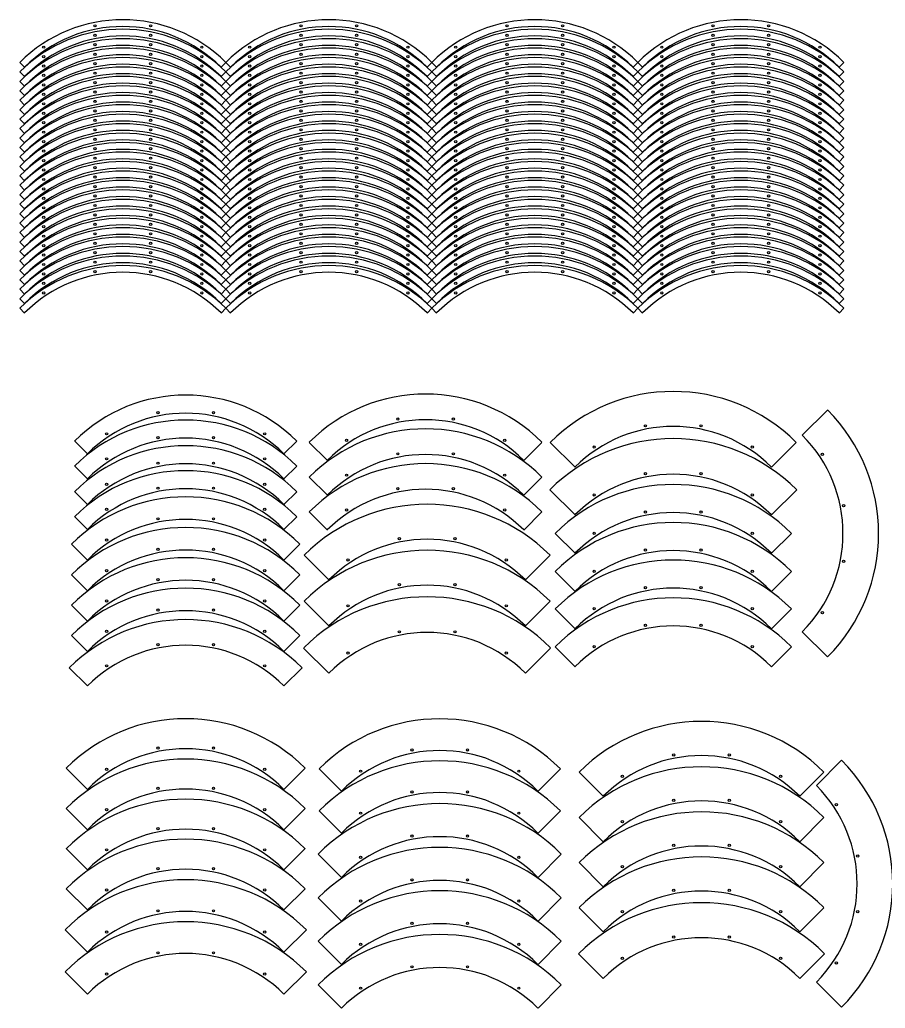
# Model space of a CAD drawing. Header units: millimetres. Extents: x -5261 to 3889, y -3405 to 1689.
# Drawn here: x -1167 to -8, y -1418 to -95 of the extents above; entities that cross this region are included whole.
import ezdxf

# ---------------------------------------------------------------- set-up
doc = ezdxf.new("R2010")
doc.units = ezdxf.units.MM
doc.layers.add('Capa1', color=7, linetype='Continuous')
doc.layers.add('Predeterminado', color=7, linetype='Continuous')

msp = doc.modelspace()

# ---------------------------------------------------------------- linework, layer by layer
at = {"layer": 'Capa1', "color": 7, "linetype": 'Continuous'}
for p, q in [((-1160.2, -158.3), (-1166.6, -151.9)), ((-897.2, -158.3), (-890.8, -151.9)), ((-884.5, -158.3), (-890.8, -151.9)), ((-621.4, -158.3), (-615.1, -151.9)), ((-608.7, -158.3), (-615.1, -151.9)), ((-345.6, -158.3), (-339.3, -151.9)), ((-332.9, -158.3), (-339.3, -151.9)), ((-69.9, -158.3), (-63.5, -151.9)), ((-1160.2, -170.9), (-1166.6, -164.5)), ((-897.2, -170.9), (-890.8, -164.5)), ((-884.5, -170.9), (-890.8, -164.5)), ((-621.4, -170.9), (-615.1, -164.5)), ((-608.7, -170.9), (-615.1, -164.5)), ((-345.6, -170.9), (-339.3, -164.5)), ((-332.9, -170.9), (-339.3, -164.5)), ((-69.9, -170.9), (-63.5, -164.5)), ((-1160.2, -183.6), (-1166.6, -177.2)), ((-897.2, -183.6), (-890.8, -177.2)), ((-884.5, -183.6), (-890.8, -177.2)), ((-621.4, -183.6), (-615.1, -177.2)), ((-608.7, -183.6), (-615.1, -177.2)), ((-345.6, -183.6), (-339.3, -177.2)), ((-332.9, -183.6), (-339.3, -177.2)), ((-69.9, -183.6), (-63.5, -177.2)), ((-1160.2, -196.2), (-1166.6, -189.8)), ((-897.2, -196.2), (-890.8, -189.8)), ((-884.5, -196.2), (-890.8, -189.8)), ((-621.4, -196.2), (-615.1, -189.8)), ((-608.7, -196.2), (-615.1, -189.8)), ((-345.6, -196.2), (-339.3, -189.8)), ((-332.9, -196.2), (-339.3, -189.8)), ((-69.9, -196.2), (-63.5, -189.8)), ((-1160.2, -208.9), (-1166.6, -202.5)), ((-897.2, -208.9), (-890.8, -202.5)), ((-884.5, -208.9), (-890.8, -202.5)), ((-621.4, -208.9), (-615.1, -202.5)), ((-608.7, -208.9), (-615.1, -202.5)), ((-345.6, -208.9), (-339.3, -202.5)), ((-332.9, -208.9), (-339.3, -202.5)), ((-69.9, -208.9), (-63.5, -202.5)), ((-1160.2, -221.5), (-1166.6, -215.1)), ((-897.2, -221.5), (-890.8, -215.1)), ((-884.5, -221.5), (-890.8, -215.1)), ((-621.4, -221.5), (-615.1, -215.1)), ((-608.7, -221.5), (-615.1, -215.1)), ((-345.6, -221.5), (-339.3, -215.1)), ((-332.9, -221.5), (-339.3, -215.1)), ((-69.9, -221.5), (-63.5, -215.1)), ((-1160.2, -234.2), (-1166.6, -227.8)), ((-897.2, -234.2), (-890.8, -227.8)), ((-884.5, -234.2), (-890.8, -227.8)), ((-621.4, -234.2), (-615.1, -227.8)), ((-608.7, -234.2), (-615.1, -227.8)), ((-345.6, -234.2), (-339.3, -227.8)), ((-332.9, -234.2), (-339.3, -227.8)), ((-69.9, -234.2), (-63.5, -227.8)), ((-1160.2, -246.8), (-1166.6, -240.4)), ((-897.2, -246.8), (-890.8, -240.4)), ((-884.5, -246.8), (-890.8, -240.4)), ((-621.4, -246.8), (-615.1, -240.4)), ((-608.7, -246.8), (-615.1, -240.4)), ((-345.6, -246.8), (-339.3, -240.4)), ((-332.9, -246.8), (-339.3, -240.4)), ((-69.9, -246.8), (-63.5, -240.4)), ((-1160.2, -259.5), (-1166.6, -253.1)), ((-897.2, -259.5), (-890.8, -253.1)), ((-884.5, -259.5), (-890.8, -253.1)), ((-621.4, -259.5), (-615.1, -253.1)), ((-608.7, -259.5), (-615.1, -253.1)), ((-345.6, -259.5), (-339.3, -253.1)), ((-332.9, -259.5), (-339.3, -253.1)), ((-69.9, -259.5), (-63.5, -253.1)), ((-1160.2, -272.1), (-1166.6, -265.7)), ((-897.2, -272.1), (-890.8, -265.7)), ((-884.5, -272.1), (-890.8, -265.7)), ((-621.4, -272.1), (-615.1, -265.7)), ((-608.7, -272.1), (-615.1, -265.7)), ((-345.6, -272.1), (-339.3, -265.7)), ((-332.9, -272.1), (-339.3, -265.7)), ((-69.9, -272.1), (-63.5, -265.7)), ((-1160.2, -284.8), (-1166.6, -278.4)), ((-897.2, -284.8), (-890.8, -278.4)), ((-884.5, -284.8), (-890.8, -278.4)), ((-621.4, -284.8), (-615.1, -278.4)), ((-608.7, -284.8), (-615.1, -278.4)), ((-345.6, -284.8), (-339.3, -278.4)), ((-332.9, -284.8), (-339.3, -278.4)), ((-69.9, -284.8), (-63.5, -278.4)), ((-1160.2, -297.4), (-1166.6, -291)), ((-1160.2, -310.1), (-1166.6, -303.7)), ((-897.2, -297.4), (-890.8, -291)), ((-897.2, -310.1), (-890.8, -303.7)), ((-884.5, -297.4), (-890.8, -291)), ((-884.5, -310.1), (-890.8, -303.7)), ((-621.4, -297.4), (-615.1, -291)), ((-621.4, -310.1), (-615.1, -303.7)), ((-608.7, -297.4), (-615.1, -291)), ((-608.7, -310.1), (-615.1, -303.7)), ((-345.6, -297.4), (-339.3, -291)), ((-345.6, -310.1), (-339.3, -303.7)), ((-332.9, -297.4), (-339.3, -291)), ((-332.9, -310.1), (-339.3, -303.7)), ((-69.9, -297.4), (-63.5, -291)), ((-69.9, -310.1), (-63.5, -303.7)), ((-1160.2, -322.7), (-1166.6, -316.3)), ((-897.2, -322.7), (-890.8, -316.3)), ((-884.5, -322.7), (-890.8, -316.3)), ((-621.4, -322.7), (-615.1, -316.3)), ((-608.7, -322.7), (-615.1, -316.3)), ((-345.6, -322.7), (-339.3, -316.3)), ((-332.9, -322.7), (-339.3, -316.3)), ((-69.9, -322.7), (-63.5, -316.3)), ((-1160.2, -335.4), (-1166.6, -329)), ((-897.2, -335.4), (-890.8, -329)), ((-884.5, -335.4), (-890.8, -329)), ((-621.4, -335.4), (-615.1, -329)), ((-608.7, -335.4), (-615.1, -329)), ((-345.6, -335.4), (-339.3, -329)), ((-332.9, -335.4), (-339.3, -329)), ((-69.9, -335.4), (-63.5, -329)), ((-1160.2, -348), (-1166.6, -341.6)), ((-897.2, -348), (-890.8, -341.6)), ((-884.5, -348), (-890.8, -341.6)), ((-621.4, -348), (-615.1, -341.6)), ((-608.7, -348), (-615.1, -341.6)), ((-345.6, -348), (-339.3, -341.6)), ((-332.9, -348), (-339.3, -341.6)), ((-69.9, -348), (-63.5, -341.6)), ((-1160.2, -360.7), (-1166.6, -354.3)), ((-897.2, -360.7), (-890.8, -354.3)), ((-884.5, -360.7), (-890.8, -354.3)), ((-621.4, -360.7), (-615.1, -354.3)), ((-608.7, -360.7), (-615.1, -354.3)), ((-345.6, -360.7), (-339.3, -354.3)), ((-332.9, -360.7), (-339.3, -354.3)), ((-69.9, -360.7), (-63.5, -354.3)), ((-1160.2, -373.3), (-1166.6, -366.9)), ((-897.2, -373.3), (-890.8, -366.9)), ((-884.5, -373.3), (-890.8, -366.9)), ((-621.4, -373.3), (-615.1, -366.9)), ((-608.7, -373.3), (-615.1, -366.9)), ((-345.6, -373.3), (-339.3, -366.9)), ((-332.9, -373.3), (-339.3, -366.9)), ((-69.9, -373.3), (-63.5, -366.9)), ((-1160.2, -386), (-1166.6, -379.6)), ((-897.2, -386), (-890.8, -379.6)), ((-884.5, -386), (-890.8, -379.6)), ((-621.4, -386), (-615.1, -379.6)), ((-608.7, -386), (-615.1, -379.6)), ((-345.6, -386), (-339.3, -379.6)), ((-332.9, -386), (-339.3, -379.6)), ((-69.9, -386), (-63.5, -379.6)), ((-1160.2, -398.6), (-1166.6, -392.2)), ((-897.2, -398.6), (-890.8, -392.2)), ((-884.5, -398.6), (-890.8, -392.2)), ((-621.4, -398.6), (-615.1, -392.2)), ((-608.7, -398.6), (-615.1, -392.2)), ((-345.6, -398.6), (-339.3, -392.2)), ((-332.9, -398.6), (-339.3, -392.2)), ((-69.9, -398.6), (-63.5, -392.2)), ((-1160.2, -411.3), (-1166.6, -404.9)), ((-897.2, -411.3), (-890.8, -404.9)), ((-884.5, -411.3), (-890.8, -404.9)), ((-621.4, -411.3), (-615.1, -404.9)), ((-608.7, -411.3), (-615.1, -404.9)), ((-345.6, -411.3), (-339.3, -404.9)), ((-332.9, -411.3), (-339.3, -404.9)), ((-69.9, -411.3), (-63.5, -404.9)), ((-1160.2, -423.9), (-1166.6, -417.5)), ((-897.2, -423.9), (-890.8, -417.5)), ((-884.5, -423.9), (-890.8, -417.5)), ((-621.4, -423.9), (-615.1, -417.5)), ((-608.7, -423.9), (-615.1, -417.5)), ((-345.6, -423.9), (-339.3, -417.5)), ((-332.9, -423.9), (-339.3, -417.5)), ((-69.9, -423.9), (-63.5, -417.5)), ((-1160.2, -436.6), (-1166.6, -430.2)), ((-897.2, -436.6), (-890.8, -430.2)), ((-884.5, -436.6), (-890.8, -430.2)), ((-621.4, -436.6), (-615.1, -430.2)), ((-608.7, -436.6), (-615.1, -430.2)), ((-345.6, -436.6), (-339.3, -430.2)), ((-332.9, -436.6), (-339.3, -430.2)), ((-69.9, -436.6), (-63.5, -430.2)), ((-1160.2, -449.2), (-1166.6, -442.8)), ((-897.2, -449.2), (-890.8, -442.8)), ((-884.5, -449.2), (-890.8, -442.8)), ((-621.4, -449.2), (-615.1, -442.8)), ((-608.7, -449.2), (-615.1, -442.8)), ((-345.6, -449.2), (-339.3, -442.8)), ((-332.9, -449.2), (-339.3, -442.8)), ((-69.9, -449.2), (-63.5, -442.8)), ((-1160.2, -461.9), (-1166.6, -455.5)), ((-897.2, -461.9), (-890.8, -455.5)), ((-884.5, -461.9), (-890.8, -455.5)), ((-621.4, -461.9), (-615.1, -455.5)), ((-608.7, -461.9), (-615.1, -455.5)), ((-345.6, -461.9), (-339.3, -455.5)), ((-332.9, -461.9), (-339.3, -455.5)), ((-69.9, -461.9), (-63.5, -455.5)), ((-1160.2, -474.5), (-1166.6, -468.1)), ((-897.2, -474.5), (-890.8, -468.1)), ((-884.5, -474.5), (-890.8, -468.1)), ((-621.4, -474.5), (-615.1, -468.1)), ((-608.7, -474.5), (-615.1, -468.1)), ((-345.6, -474.5), (-339.3, -468.1)), ((-332.9, -474.5), (-339.3, -468.1)), ((-69.9, -474.5), (-63.5, -468.1)), ((-1160.2, -487.2), (-1166.6, -480.8)), ((-897.2, -487.2), (-890.8, -480.8)), ((-884.5, -487.2), (-890.8, -480.8)), ((-621.4, -487.2), (-615.1, -480.8)), ((-608.7, -487.2), (-615.1, -480.8)), ((-345.6, -487.2), (-339.3, -480.8)), ((-332.9, -487.2), (-339.3, -480.8)), ((-69.9, -487.2), (-63.5, -480.8)), ((-119.2, -650.7), (-85.4, -617)), ((-1076, -675.8), (-1093.1, -658.7)), ((-813, -675.8), (-795.9, -658.7)), ((-754.9, -684.5), (-779.1, -660.3)), ((-491.8, -684.5), (-467.6, -660.3)), ((-423.4, -693.5), (-456.5, -660.4)), ((-160.4, -693.5), (-127.3, -660.4)), ((-1076, -709.2), (-1093.1, -692.1)), ((-813, -709.2), (-795.9, -692.1)), ((-754.9, -731.1), (-779.1, -706.8)), ((-491.8, -731.1), (-467.6, -706.8)), ((-1076, -743.5), (-1093.1, -726.3)), ((-813, -743.5), (-795.9, -726.3)), ((-423.4, -757.5), (-457.2, -723.8)), ((-160.4, -757.5), (-126.6, -723.8)), ((-754.9, -777.6), (-779.1, -753.3)), ((-491.8, -777.6), (-467.6, -753.3)), ((-1076, -776.9), (-1093.1, -759.8)), ((-813, -776.9), (-795.9, -759.8)), ((-423.4, -808.8), (-450, -782.2)), ((-160.4, -808.8), (-133.8, -782.2)), ((-1076, -817.9), (-1097.3, -796.6)), ((-813, -817.9), (-791.7, -796.6)), ((-752.8, -844.4), (-785.9, -811.3)), ((-489.8, -844.4), (-456.6, -811.3)), ((-423.4, -859.7), (-450, -833.1)), ((-160.4, -859.7), (-133.8, -833.1)), ((-1076, -858.9), (-1097.3, -837.6)), ((-813, -858.9), (-791.7, -837.6)), ((-752.8, -906), (-785.9, -872.8)), ((-489.8, -906), (-456.6, -872.8)), ((-1076, -899.4), (-1097.3, -878.1)), ((-813, -899.4), (-791.7, -878.1)), ((-423.4, -909.9), (-450, -883.3)), ((-160.4, -909.9), (-133.8, -883.3)), ((-1076, -940.1), (-1097.3, -918.8)), ((-813, -940.1), (-791.7, -918.8)), ((-119.2, -913.8), (-85.4, -947.5)), ((-752.8, -969.2), (-786.6, -935.5)), ((-489.8, -969.2), (-456, -935.5)), ((-423.4, -960.5), (-450, -933.9)), ((-160.4, -960.5), (-133.8, -933.9)), ((-1076, -986.3), (-1100.3, -962)), ((-813, -986.3), (-788.7, -962)), ((-1076, -1124.8), (-1104.5, -1096.3)), ((-813, -1124.8), (-784.5, -1096.3)), ((-736, -1127.2), (-766, -1097.2)), ((-472.9, -1127.2), (-443, -1097.2)), ((-100.3, -1119.5), (-66.6, -1085.7)), ((-385.5, -1133.9), (-417.8, -1101.6)), ((-122.5, -1133.9), (-90.2, -1101.6)), ((-1076, -1178.7), (-1104.5, -1150.3)), ((-813, -1178.7), (-784.5, -1150.3)), ((-736, -1183.4), (-766, -1153.4)), ((-472.9, -1183.4), (-443, -1153.4)), ((-385.5, -1194.7), (-417.8, -1162.4)), ((-122.5, -1194.7), (-90.2, -1162.4)), ((-1076, -1232.5), (-1104.5, -1204)), ((-813, -1232.5), (-784.5, -1204)), ((-736, -1242.5), (-767.2, -1211.3)), ((-472.9, -1242.5), (-441.7, -1211.3)), ((-385.5, -1254.9), (-417.8, -1222.6)), ((-122.5, -1254.9), (-90.2, -1222.6)), ((-1076, -1286), (-1104.5, -1257.6)), ((-813, -1286), (-784.5, -1257.6)), ((-736, -1301.1), (-767.2, -1269.8)), ((-472.9, -1301.1), (-441.7, -1269.8)), ((-385.5, -1315.3), (-417.8, -1283)), ((-122.5, -1315.3), (-90.2, -1283)), ((-1076, -1342.6), (-1106, -1312.6)), ((-813, -1342.6), (-783, -1312.6)), ((-736, -1359.1), (-767.2, -1327.8)), ((-472.9, -1359.1), (-441.7, -1327.8)), ((-385.5, -1377.7), (-418.7, -1344.6)), ((-122.5, -1377.7), (-89.4, -1344.6)), ((-1076, -1398.8), (-1106, -1368.8)), ((-813, -1398.8), (-783, -1368.8)), ((-736, -1417.6), (-767.2, -1386.3)), ((-472.9, -1417.6), (-441.7, -1386.3)), ((-100.3, -1382.5), (-66.6, -1416.3))]:
    msp.add_line(p, q, dxfattribs=at)
for centre in [(-1065.9, -102.9), (-991.5, -102.9), (-790.1, -102.9), (-715.8, -102.9), (-514.3, -102.9), (-440, -102.9), (-238.6, -102.9), (-164.2, -102.9), (-1065.9, -115.6), (-991.5, -115.6), (-790.1, -115.6), (-715.8, -115.6), (-514.3, -115.6), (-440, -115.6), (-238.6, -115.6), (-164.2, -115.6), (-1134.5, -131.4), (-1065.9, -128.2), (-991.5, -128.2), (-922.9, -131.4), (-858.8, -131.4), (-790.1, -128.2), (-715.8, -128.2), (-647.1, -131.4), (-583, -131.4), (-514.3, -128.2), (-440, -128.2), (-371.3, -131.4), (-307.2, -131.4), (-238.6, -128.2), (-164.2, -128.2), (-95.6, -131.4), (-1134.5, -144), (-1065.9, -140.9), (-991.5, -140.9), (-922.9, -144), (-858.8, -144), (-790.1, -140.9), (-715.8, -140.9), (-647.1, -144), (-583, -144), (-514.3, -140.9), (-440, -140.9), (-371.3, -144), (-307.2, -144), (-238.6, -140.9), (-164.2, -140.9), (-95.6, -144), (-1134.5, -156.7), (-1065.9, -153.5), (-991.5, -153.5), (-922.9, -156.7), (-858.8, -156.7), (-790.1, -153.5), (-715.8, -153.5), (-647.1, -156.7), (-583, -156.7), (-514.3, -153.5), (-440, -153.5), (-371.3, -156.7), (-307.2, -156.7), (-238.6, -153.5), (-164.2, -153.5), (-95.6, -156.7), (-1134.5, -169.3), (-1065.9, -166.2), (-991.5, -166.2), (-922.9, -169.3), (-858.8, -169.3), (-790.1, -166.2), (-715.8, -166.2), (-647.1, -169.3), (-583, -169.3), (-514.3, -166.2), (-440, -166.2), (-371.3, -169.3), (-307.2, -169.3), (-238.6, -166.2), (-164.2, -166.2), (-95.6, -169.3), (-1134.5, -182), (-1065.9, -178.8), (-991.5, -178.8), (-922.9, -182), (-858.8, -182), (-790.1, -178.8), (-715.8, -178.8), (-647.1, -182), (-583, -182), (-514.3, -178.8), (-440, -178.8), (-371.3, -182), (-307.2, -182), (-238.6, -178.8), (-164.2, -178.8), (-95.6, -182), (-1134.5, -194.6), (-1065.9, -191.5), (-991.5, -191.5), (-922.9, -194.6), (-858.8, -194.6), (-790.1, -191.5), (-715.8, -191.5), (-647.1, -194.6), (-583, -194.6), (-514.3, -191.5), (-440, -191.5), (-371.3, -194.6), (-307.2, -194.6), (-238.6, -191.5), (-164.2, -191.5), (-95.6, -194.6), (-1134.5, -207.3), (-1065.9, -204.1), (-991.5, -204.1), (-922.9, -207.3), (-858.8, -207.3), (-790.1, -204.1), (-715.8, -204.1), (-647.1, -207.3), (-583, -207.3), (-514.3, -204.1), (-440, -204.1), (-371.3, -207.3), (-307.2, -207.3), (-238.6, -204.1), (-164.2, -204.1), (-95.6, -207.3), (-1134.5, -219.9), (-1065.9, -216.8), (-991.5, -216.8), (-922.9, -219.9), (-858.8, -219.9), (-790.1, -216.8), (-715.8, -216.8), (-647.1, -219.9), (-583, -219.9), (-514.3, -216.8), (-440, -216.8), (-371.3, -219.9), (-307.2, -219.9), (-238.6, -216.8), (-164.2, -216.8), (-95.6, -219.9), (-1134.5, -232.6), (-1065.9, -229.4), (-991.5, -229.4), (-922.9, -232.6), (-858.8, -232.6), (-790.1, -229.4), (-715.8, -229.4), (-647.1, -232.6), (-583, -232.6), (-514.3, -229.4), (-440, -229.4), (-371.3, -232.6), (-307.2, -232.6), (-238.6, -229.4), (-164.2, -229.4), (-95.6, -232.6), (-1134.5, -245.2), (-1065.9, -242.1), (-991.5, -242.1), (-922.9, -245.2), (-858.8, -245.2), (-790.1, -242.1), (-715.8, -242.1), (-647.1, -245.2), (-583, -245.2), (-514.3, -242.1), (-440, -242.1), (-371.3, -245.2), (-307.2, -245.2), (-238.6, -242.1), (-164.2, -242.1), (-95.6, -245.2), (-1134.5, -257.9), (-1065.9, -254.7), (-991.5, -254.7), (-922.9, -257.9), (-858.8, -257.9), (-790.1, -254.7), (-715.8, -254.7), (-647.1, -257.9), (-583, -257.9), (-514.3, -254.7), (-440, -254.7), (-371.3, -257.9), (-307.2, -257.9), (-238.6, -254.7), (-164.2, -254.7), (-95.6, -257.9), (-1134.5, -270.5), (-1065.9, -267.4), (-991.5, -267.4), (-922.9, -270.5), (-858.8, -270.5), (-790.1, -267.4), (-715.8, -267.4), (-647.1, -270.5), (-583, -270.5), (-514.3, -267.4), (-440, -267.4), (-371.3, -270.5), (-307.2, -270.5), (-238.6, -267.4), (-164.2, -267.4), (-95.6, -270.5), (-1134.5, -283.2), (-1065.9, -280), (-991.5, -280), (-922.9, -283.2), (-858.8, -283.2), (-790.1, -280), (-715.8, -280), (-647.1, -283.2), (-583, -283.2), (-514.3, -280), (-440, -280), (-371.3, -283.2), (-307.2, -283.2), (-238.6, -280), (-164.2, -280), (-95.6, -283.2), (-1134.5, -295.8), (-1065.9, -292.7), (-1065.9, -305.3), (-991.5, -292.7), (-991.5, -305.3), (-922.9, -295.8), (-858.8, -295.8), (-790.1, -292.7), (-790.1, -305.3), (-715.8, -292.7), (-715.8, -305.3), (-647.1, -295.8), (-583, -295.8), (-514.3, -292.7), (-514.3, -305.3), (-440, -292.7), (-440, -305.3), (-371.3, -295.8), (-307.2, -295.8), (-238.6, -292.7), (-238.6, -305.3), (-164.2, -292.7), (-164.2, -305.3), (-95.6, -295.8), (-1134.5, -308.5), (-1065.9, -318), (-991.5, -318), (-922.9, -308.5), (-858.8, -308.5), (-790.1, -318), (-715.8, -318), (-647.1, -308.5), (-583, -308.5), (-514.3, -318), (-440, -318), (-371.3, -308.5), (-307.2, -308.5), (-238.6, -318), (-164.2, -318), (-95.6, -308.5), (-1134.5, -321.1), (-1065.9, -330.6), (-991.5, -330.6), (-922.9, -321.1), (-858.8, -321.1), (-790.1, -330.6), (-715.8, -330.6), (-647.1, -321.1), (-583, -321.1), (-514.3, -330.6), (-440, -330.6), (-371.3, -321.1), (-307.2, -321.1), (-238.6, -330.6), (-164.2, -330.6), (-95.6, -321.1), (-1134.5, -333.8), (-1065.9, -343.3), (-991.5, -343.3), (-922.9, -333.8), (-858.8, -333.8), (-790.1, -343.3), (-715.8, -343.3), (-647.1, -333.8), (-583, -333.8), (-514.3, -343.3), (-440, -343.3), (-371.3, -333.8), (-307.2, -333.8), (-238.6, -343.3), (-164.2, -343.3), (-95.6, -333.8), (-1134.5, -346.4), (-1065.9, -355.9), (-991.5, -355.9), (-922.9, -346.4), (-858.8, -346.4), (-790.1, -355.9), (-715.8, -355.9), (-647.1, -346.4), (-583, -346.4), (-514.3, -355.9), (-440, -355.9), (-371.3, -346.4), (-307.2, -346.4), (-238.6, -355.9), (-164.2, -355.9), (-95.6, -346.4), (-1134.5, -359.1), (-1134.5, -371.7), (-1065.9, -368.6), (-991.5, -368.6), (-922.9, -359.1), (-922.9, -371.7), (-858.8, -359.1), (-858.8, -371.7), (-790.1, -368.6), (-715.8, -368.6), (-647.1, -359.1), (-647.1, -371.7), (-583, -359.1), (-583, -371.7), (-514.3, -368.6), (-440, -368.6), (-371.3, -359.1), (-371.3, -371.7), (-307.2, -359.1), (-307.2, -371.7), (-238.6, -368.6), (-164.2, -368.6), (-95.6, -359.1), (-95.6, -371.7), (-1134.5, -384.4), (-1065.9, -381.2), (-991.5, -381.2), (-922.9, -384.4), (-858.8, -384.4), (-790.1, -381.2), (-715.8, -381.2), (-647.1, -384.4), (-583, -384.4), (-514.3, -381.2), (-440, -381.2), (-371.3, -384.4), (-307.2, -384.4), (-238.6, -381.2), (-164.2, -381.2), (-95.6, -384.4), (-1134.5, -397), (-1065.9, -393.9), (-991.5, -393.9), (-922.9, -397), (-858.8, -397), (-790.1, -393.9), (-715.8, -393.9), (-647.1, -397), (-583, -397), (-514.3, -393.9), (-440, -393.9), (-371.3, -397), (-307.2, -397), (-238.6, -393.9), (-164.2, -393.9), (-95.6, -397), (-1134.5, -409.7), (-1065.9, -406.5), (-991.5, -406.5), (-922.9, -409.7), (-858.8, -409.7), (-790.1, -406.5), (-715.8, -406.5), (-647.1, -409.7), (-583, -409.7), (-514.3, -406.5), (-440, -406.5), (-371.3, -409.7), (-307.2, -409.7), (-238.6, -406.5), (-164.2, -406.5), (-95.6, -409.7), (-1134.5, -422.3), (-1065.9, -419.2), (-991.5, -419.2), (-922.9, -422.3), (-858.8, -422.3), (-790.1, -419.2), (-715.8, -419.2), (-647.1, -422.3), (-583, -422.3), (-514.3, -419.2), (-440, -419.2), (-371.3, -422.3), (-307.2, -422.3), (-238.6, -419.2), (-164.2, -419.2), (-95.6, -422.3), (-1134.5, -435), (-1065.9, -431.8), (-991.5, -431.8), (-922.9, -435), (-858.8, -435), (-790.1, -431.8), (-715.8, -431.8), (-647.1, -435), (-583, -435), (-514.3, -431.8), (-440, -431.8), (-371.3, -435), (-307.2, -435), (-238.6, -431.8), (-164.2, -431.8), (-95.6, -435), (-1134.5, -447.6), (-922.9, -447.6), (-858.8, -447.6), (-647.1, -447.6), (-583, -447.6), (-371.3, -447.6), (-307.2, -447.6), (-95.6, -447.6), (-1134.5, -460.3), (-922.9, -460.3), (-858.8, -460.3), (-647.1, -460.3), (-583, -460.3), (-371.3, -460.3), (-307.2, -460.3), (-95.6, -460.3), (-981.7, -620.5), (-907.3, -620.5), (-660.5, -629.2), (-586.2, -629.2), (-1050.3, -648.9), (-838.7, -648.9), (-329.1, -638.2), (-254.7, -638.2), (-981.7, -653.9), (-907.3, -653.9), (-729.2, -657.6), (-517.5, -657.6), (-660.5, -675.7), (-586.2, -675.7), (-397.7, -666.6), (-186.1, -666.6), (-1050.3, -682.4), (-981.7, -688.1), (-907.3, -688.1), (-838.7, -682.4), (-92.3, -676.4), (-329.1, -702.2), (-254.7, -702.2), (-729.2, -704.2), (-517.5, -704.2), (-1050.3, -716.6), (-981.7, -721.6), (-907.3, -721.6), (-838.7, -716.6), (-660.5, -722.2), (-586.2, -722.2), (-397.7, -730.6), (-186.1, -730.6), (-1050.3, -750), (-838.7, -750), (-729.2, -750.7), (-517.5, -750.7), (-329.1, -753.5), (-254.7, -753.5), (-63.8, -745.1), (-981.7, -762.6), (-907.3, -762.6), (-397.7, -781.9), (-186.1, -781.9), (-1050.3, -791), (-838.7, -791), (-658.4, -789.1), (-584.1, -789.1), (-981.7, -803.5), (-907.3, -803.5), (-329.1, -804.4), (-254.7, -804.4), (-727.1, -817.6), (-515.4, -817.6), (-63.8, -819.4), (-1050.3, -832), (-838.7, -832), (-397.7, -832.8), (-186.1, -832.8), (-981.7, -844), (-907.3, -844), (-658.4, -850.6), (-584.1, -850.6), (-329.1, -854.6), (-254.7, -854.6), (-1050.3, -872.5), (-838.7, -872.5), (-981.7, -884.7), (-907.3, -884.7), (-727.1, -879.1), (-515.4, -879.1), (-397.7, -883), (-186.1, -883), (-92.3, -888.1), (-1050.3, -913.2), (-838.7, -913.2), (-658.4, -913.9), (-584.1, -913.9), (-329.1, -905.1), (-254.7, -905.1), (-981.7, -931), (-907.3, -931), (-397.7, -933.6), (-186.1, -933.6), (-727.1, -942.3), (-515.4, -942.3), (-1050.3, -959.4), (-838.7, -959.4), (-981.7, -1069.4), (-907.3, -1069.4), (-641.6, -1071.9), (-567.3, -1071.9), (-291.2, -1078.6), (-216.9, -1078.6), (-1050.3, -1097.9), (-838.7, -1097.9), (-710.3, -1100.3), (-498.6, -1100.3), (-359.9, -1107.1), (-148.2, -1107.1), (-981.7, -1123.4), (-907.3, -1123.4), (-641.6, -1128.1), (-567.3, -1128.1), (-1050.3, -1151.9), (-838.7, -1151.9), (-291.2, -1139.3), (-216.9, -1139.3), (-73.5, -1145.2), (-710.3, -1156.5), (-498.6, -1156.5), (-981.7, -1177.2), (-907.3, -1177.2), (-359.9, -1167.8), (-148.2, -1167.8), (-641.6, -1187.2), (-567.3, -1187.2), (-291.2, -1199.6), (-216.9, -1199.6), (-1050.3, -1205.6), (-838.7, -1205.6), (-710.3, -1215.6), (-498.6, -1215.6), (-45, -1213.9), (-981.7, -1230.7), (-907.3, -1230.7), (-359.9, -1228.1), (-148.2, -1228.1), (-641.6, -1245.8), (-567.3, -1245.8), (-1050.3, -1259.2), (-838.7, -1259.2), (-291.2, -1259.9), (-216.9, -1259.9), (-710.3, -1274.2), (-498.6, -1274.2), (-981.7, -1287.2), (-907.3, -1287.2), (-359.9, -1288.4), (-148.2, -1288.4), (-45, -1288.2), (-641.6, -1303.8), (-567.3, -1303.8), (-1050.3, -1315.7), (-838.7, -1315.7), (-291.2, -1322.4), (-216.9, -1322.4), (-710.3, -1332.2), (-498.6, -1332.2), (-981.7, -1343.4), (-907.3, -1343.4), (-641.6, -1362.2), (-567.3, -1362.2), (-359.9, -1350.8), (-148.2, -1350.8), (-73.5, -1356.9), (-1050.3, -1371.9), (-838.7, -1371.9), (-710.3, -1390.7), (-498.6, -1390.7)]:
    msp.add_circle(centre, 1.5, dxfattribs=at)
for centre, radius, start, end in [((-291.9, -825), 232.8, 45, 135), ((-944.5, -807.3), 210.2, 45, 135), ((-623.4, -816), 220.3, 45, 135), ((-250.7, -782.2), 233.7, 315, 45), ((-944.5, -840.7), 210.2, 45, 135), ((-623.4, -862.6), 220.3, 45, 135), ((-291.9, -889), 233.7, 45, 135), ((-944.5, -875), 210.2, 45, 135), ((-944.5, -908.4), 210.2, 45, 135), ((-623.4, -909.1), 220.3, 45, 135), ((-291.9, -940.3), 223.6, 45, 135), ((-944.5, -949.4), 216.1, 45, 135), ((-621.3, -976), 232.8, 45, 135), ((-944.5, -990.4), 216.1, 45, 135), ((-291.9, -991.2), 223.6, 45, 135), ((-621.3, -1037.5), 232.8, 45, 135), ((-944.5, -1030.9), 216.1, 45, 135), ((-291.9, -1041.4), 223.6, 45, 135), ((-944.5, -1071.6), 216.1, 45, 135), ((-621.3, -1100.7), 233.7, 45, 135), ((-291.9, -1092), 223.6, 45, 135), ((-944.5, -1117.8), 220.3, 45, 135), ((-944.5, -1256.3), 226.2, 45, 135), ((-604.5, -1258.7), 228.4, 45, 135), ((-254, -1265.5), 231.7, 45, 135), ((-944.5, -1310.3), 226.2, 45, 135), ((-604.5, -1314.9), 228.4, 45, 135), ((-254, -1326.2), 231.7, 45, 135), ((-231.8, -1251), 233.7, 315, 45), ((-944.5, -1364), 226.2, 45, 135), ((-604.5, -1374), 230.2, 45, 135), ((-254, -1386.5), 231.7, 45, 135), ((-944.5, -1417.6), 226.2, 45, 135), ((-604.5, -1432.6), 230.2, 45, 135), ((-254, -1446.8), 231.7, 45, 135), ((-944.5, -1474.1), 228.4, 45, 135), ((-604.5, -1490.6), 230.2, 45, 135), ((-254, -1509.2), 232.8, 45, 135), ((-944.5, -1530.3), 228.4, 45, 135), ((-604.5, -1549.1), 230.2, 45, 135)]:
    msp.add_arc(centre, radius, start, end, dxfattribs=at)
at = {"layer": 'Predeterminado', "color": 7, "linetype": 'Continuous'}
for centre, radius, start, end in [((-1028.7, -289.8), 195, 45, 135), ((-1028.7, -289.8), 186, 45, 135), ((-752.9, -289.8), 195, 45, 135), ((-752.9, -289.8), 186, 45, 135), ((-477.2, -289.8), 195, 45, 135), ((-477.2, -289.8), 186, 45, 135), ((-201.4, -289.8), 195, 45, 135), ((-201.4, -289.8), 186, 45, 135), ((-1028.7, -302.4), 195, 45, 135), ((-1028.7, -302.4), 186, 45, 135), ((-752.9, -302.4), 195, 45, 135), ((-752.9, -302.4), 186, 45, 135), ((-477.2, -302.4), 195, 45, 135), ((-477.2, -302.4), 186, 45, 135), ((-201.4, -302.4), 195, 45, 135), ((-201.4, -302.4), 186, 45, 135), ((-1028.7, -315.1), 195, 45, 135), ((-1028.7, -315.1), 186, 45, 135), ((-752.9, -315.1), 195, 45, 135), ((-752.9, -315.1), 186, 45, 135), ((-477.2, -315.1), 195, 45, 135), ((-477.2, -315.1), 186, 45, 135), ((-201.4, -315.1), 195, 45, 135), ((-201.4, -315.1), 186, 45, 135), ((-1028.7, -327.7), 195, 45, 135), ((-1028.7, -340.4), 195, 45, 135), ((-1028.7, -327.7), 186, 45, 135), ((-752.9, -327.7), 195, 45, 135), ((-752.9, -340.4), 195, 45, 135), ((-752.9, -327.7), 186, 45, 135), ((-477.2, -327.7), 195, 45, 135), ((-477.2, -340.4), 195, 45, 135), ((-477.2, -327.7), 186, 45, 135), ((-201.4, -327.7), 195, 45, 135), ((-201.4, -340.4), 195, 45, 135), ((-201.4, -327.7), 186, 45, 135), ((-1028.7, -353), 195, 45, 135), ((-1028.7, -340.4), 186, 45, 135), ((-752.9, -353), 195, 45, 135), ((-752.9, -340.4), 186, 45, 135), ((-477.2, -353), 195, 45, 135), ((-477.2, -340.4), 186, 45, 135), ((-201.4, -353), 195, 45, 135), ((-201.4, -340.4), 186, 45, 135), ((-1028.7, -365.7), 195, 45, 135), ((-1028.7, -353), 186, 45, 135), ((-752.9, -365.7), 195, 45, 135), ((-752.9, -353), 186, 45, 135), ((-477.2, -365.7), 195, 45, 135), ((-477.2, -353), 186, 45, 135), ((-201.4, -365.7), 195, 45, 135), ((-201.4, -353), 186, 45, 135), ((-1028.7, -378.3), 195, 45, 135), ((-1028.7, -365.7), 186, 45, 135), ((-752.9, -378.3), 195, 45, 135), ((-752.9, -365.7), 186, 45, 135), ((-477.2, -378.3), 195, 45, 135), ((-477.2, -365.7), 186, 45, 135), ((-201.4, -378.3), 195, 45, 135), ((-201.4, -365.7), 186, 45, 135), ((-1028.7, -391), 195, 45, 135), ((-1028.7, -378.3), 186, 45, 135), ((-752.9, -391), 195, 45, 135), ((-752.9, -378.3), 186, 45, 135), ((-477.2, -391), 195, 45, 135), ((-477.2, -378.3), 186, 45, 135), ((-201.4, -391), 195, 45, 135), ((-201.4, -378.3), 186, 45, 135), ((-1028.7, -403.6), 195, 45, 135), ((-1028.7, -391), 186, 45, 135), ((-752.9, -403.6), 195, 45, 135), ((-752.9, -391), 186, 45, 135), ((-477.2, -403.6), 195, 45, 135), ((-477.2, -391), 186, 45, 135), ((-201.4, -403.6), 195, 45, 135), ((-201.4, -391), 186, 45, 135), ((-1028.7, -416.3), 195, 45, 135), ((-1028.7, -403.6), 186, 45, 135), ((-752.9, -416.3), 195, 45, 135), ((-752.9, -403.6), 186, 45, 135), ((-477.2, -416.3), 195, 45, 135), ((-477.2, -403.6), 186, 45, 135), ((-201.4, -416.3), 195, 45, 135), ((-201.4, -403.6), 186, 45, 135), ((-1028.7, -428.9), 195, 45, 135), ((-1028.7, -416.3), 186, 45, 135), ((-752.9, -428.9), 195, 45, 135), ((-752.9, -416.3), 186, 45, 135), ((-477.2, -428.9), 195, 45, 135), ((-477.2, -416.3), 186, 45, 135), ((-201.4, -428.9), 195, 45, 135), ((-201.4, -416.3), 186, 45, 135), ((-1028.7, -441.6), 195, 45, 135), ((-1028.7, -428.9), 186, 45, 135), ((-752.9, -441.6), 195, 45, 135), ((-752.9, -428.9), 186, 45, 135), ((-477.2, -441.6), 195, 45, 135), ((-477.2, -428.9), 186, 45, 135), ((-201.4, -441.6), 195, 45, 135), ((-201.4, -428.9), 186, 45, 135), ((-1028.7, -454.2), 195, 45, 135), ((-1028.7, -441.6), 186, 45, 135), ((-752.9, -454.2), 195, 45, 135), ((-752.9, -441.6), 186, 45, 135), ((-477.2, -454.2), 195, 45, 135), ((-477.2, -441.6), 186, 45, 135), ((-201.4, -454.2), 195, 45, 135), ((-201.4, -441.6), 186, 45, 135), ((-1028.7, -466.9), 195, 45, 135), ((-1028.7, -454.2), 186, 45, 135), ((-752.9, -466.9), 195, 45, 135), ((-752.9, -454.2), 186, 45, 135), ((-477.2, -466.9), 195, 45, 135), ((-477.2, -454.2), 186, 45, 135), ((-201.4, -466.9), 195, 45, 135), ((-201.4, -454.2), 186, 45, 135), ((-1028.7, -479.5), 195, 45, 135), ((-1028.7, -466.9), 186, 45, 135), ((-752.9, -479.5), 195, 45, 135), ((-752.9, -466.9), 186, 45, 135), ((-477.2, -479.5), 195, 45, 135), ((-477.2, -466.9), 186, 45, 135), ((-201.4, -479.5), 195, 45, 135), ((-201.4, -466.9), 186, 45, 135), ((-1028.7, -492.2), 195, 45, 135), ((-1028.7, -479.5), 186, 45, 135), ((-752.9, -492.2), 195, 45, 135), ((-752.9, -479.5), 186, 45, 135), ((-477.2, -492.2), 195, 45, 135), ((-477.2, -479.5), 186, 45, 135), ((-201.4, -492.2), 195, 45, 135), ((-201.4, -479.5), 186, 45, 135), ((-1028.7, -504.8), 195, 45, 135), ((-1028.7, -492.2), 186, 45, 135), ((-752.9, -504.8), 195, 45, 135), ((-752.9, -492.2), 186, 45, 135), ((-477.2, -504.8), 195, 45, 135), ((-477.2, -492.2), 186, 45, 135), ((-201.4, -504.8), 195, 45, 135), ((-201.4, -492.2), 186, 45, 135), ((-1028.7, -517.5), 195, 45, 135), ((-1028.7, -504.8), 186, 45, 135), ((-752.9, -517.5), 195, 45, 135), ((-752.9, -504.8), 186, 45, 135), ((-477.2, -517.5), 195, 45, 135), ((-477.2, -504.8), 186, 45, 135), ((-201.4, -517.5), 195, 45, 135), ((-201.4, -504.8), 186, 45, 135), ((-1028.7, -530.1), 195, 45, 135), ((-1028.7, -517.5), 186, 45, 135), ((-752.9, -530.1), 195, 45, 135), ((-752.9, -517.5), 186, 45, 135), ((-477.2, -530.1), 195, 45, 135), ((-477.2, -517.5), 186, 45, 135), ((-201.4, -530.1), 195, 45, 135), ((-201.4, -517.5), 186, 45, 135), ((-1028.7, -542.8), 195, 45, 135), ((-1028.7, -530.1), 186, 45, 135), ((-1028.7, -542.8), 186, 45, 135), ((-752.9, -542.8), 195, 45, 135), ((-752.9, -530.1), 186, 45, 135), ((-752.9, -542.8), 186, 45, 135), ((-477.2, -542.8), 195, 45, 135), ((-477.2, -530.1), 186, 45, 135), ((-477.2, -542.8), 186, 45, 135), ((-201.4, -542.8), 195, 45, 135), ((-201.4, -530.1), 186, 45, 135), ((-201.4, -542.8), 186, 45, 135), ((-1028.7, -555.4), 195, 45, 135), ((-1028.7, -555.4), 186, 45, 135), ((-752.9, -555.4), 195, 45, 135), ((-752.9, -555.4), 186, 45, 135), ((-477.2, -555.4), 195, 45, 135), ((-477.2, -555.4), 186, 45, 135), ((-201.4, -555.4), 195, 45, 135), ((-201.4, -555.4), 186, 45, 135), ((-1028.7, -568.1), 195, 45, 135), ((-1028.7, -568.1), 186, 45, 135), ((-752.9, -568.1), 195, 45, 135), ((-752.9, -568.1), 186, 45, 135), ((-477.2, -568.1), 195, 45, 135), ((-477.2, -568.1), 186, 45, 135), ((-201.4, -568.1), 195, 45, 135), ((-201.4, -568.1), 186, 45, 135), ((-1028.7, -580.7), 195, 45, 135), ((-1028.7, -580.7), 186, 45, 135), ((-752.9, -580.7), 195, 45, 135), ((-752.9, -580.7), 186, 45, 135), ((-477.2, -580.7), 195, 45, 135), ((-477.2, -580.7), 186, 45, 135), ((-201.4, -580.7), 195, 45, 135), ((-201.4, -580.7), 186, 45, 135), ((-1028.7, -593.4), 195, 45, 135), ((-1028.7, -593.4), 186, 45, 135), ((-752.9, -593.4), 195, 45, 135), ((-752.9, -593.4), 186, 45, 135), ((-477.2, -593.4), 195, 45, 135), ((-477.2, -593.4), 186, 45, 135), ((-201.4, -593.4), 195, 45, 135), ((-201.4, -593.4), 186, 45, 135), ((-1028.7, -606), 195, 45, 135), ((-1028.7, -606), 186, 45, 135), ((-752.9, -606), 195, 45, 135), ((-752.9, -606), 186, 45, 135), ((-477.2, -606), 195, 45, 135), ((-477.2, -606), 186, 45, 135), ((-201.4, -606), 195, 45, 135), ((-201.4, -606), 186, 45, 135), ((-1028.7, -618.7), 195, 45, 135), ((-1028.7, -618.7), 186, 45, 135), ((-752.9, -618.7), 195, 45, 135), ((-752.9, -618.7), 186, 45, 135), ((-477.2, -618.7), 195, 45, 135), ((-477.2, -618.7), 186, 45, 135), ((-201.4, -618.7), 195, 45, 135), ((-201.4, -618.7), 186, 45, 135), ((-944.5, -807.3), 186, 45, 135), ((-623.4, -816), 186, 45, 135), ((-291.9, -825), 186, 45, 135), ((-944.5, -840.7), 186, 45, 135), ((-250.7, -782.2), 186, 315, 45), ((-623.4, -862.6), 186, 45, 135), ((-944.5, -875), 186, 45, 135), ((-291.9, -889), 186, 45, 135), ((-944.5, -908.4), 186, 45, 135), ((-623.4, -909.1), 186, 45, 135), ((-944.5, -949.4), 186, 45, 135), ((-291.9, -940.3), 186, 45, 135), ((-621.3, -976), 186, 45, 135), ((-944.5, -990.4), 186, 45, 135), ((-291.9, -991.2), 186, 45, 135), ((-944.5, -1030.9), 186, 45, 135), ((-621.3, -1037.5), 186, 45, 135), ((-291.9, -1041.4), 186, 45, 135), ((-944.5, -1071.6), 186, 45, 135), ((-291.9, -1092), 186, 45, 135), ((-621.3, -1100.7), 186, 45, 135), ((-944.5, -1117.8), 186, 45, 135), ((-944.5, -1256.3), 186, 45, 135), ((-604.5, -1258.7), 186, 45, 135), ((-254, -1265.5), 186, 45, 135), ((-944.5, -1310.3), 186, 45, 135), ((-231.8, -1251), 186, 315, 45), ((-604.5, -1314.9), 186, 45, 135), ((-254, -1326.2), 186, 45, 135), ((-944.5, -1364), 186, 45, 135), ((-604.5, -1374), 186, 45, 135), ((-254, -1386.5), 186, 45, 135), ((-944.5, -1417.6), 186, 45, 135), ((-604.5, -1432.6), 186, 45, 135), ((-254, -1446.8), 186, 45, 135), ((-944.5, -1474.1), 186, 45, 135), ((-604.5, -1490.6), 186, 45, 135), ((-254, -1509.2), 186, 45, 135), ((-944.5, -1530.3), 186, 45, 135), ((-604.5, -1549.1), 186, 45, 135)]:
    msp.add_arc(centre, radius, start, end, dxfattribs=at)

doc.saveas('drawing.dxf')
